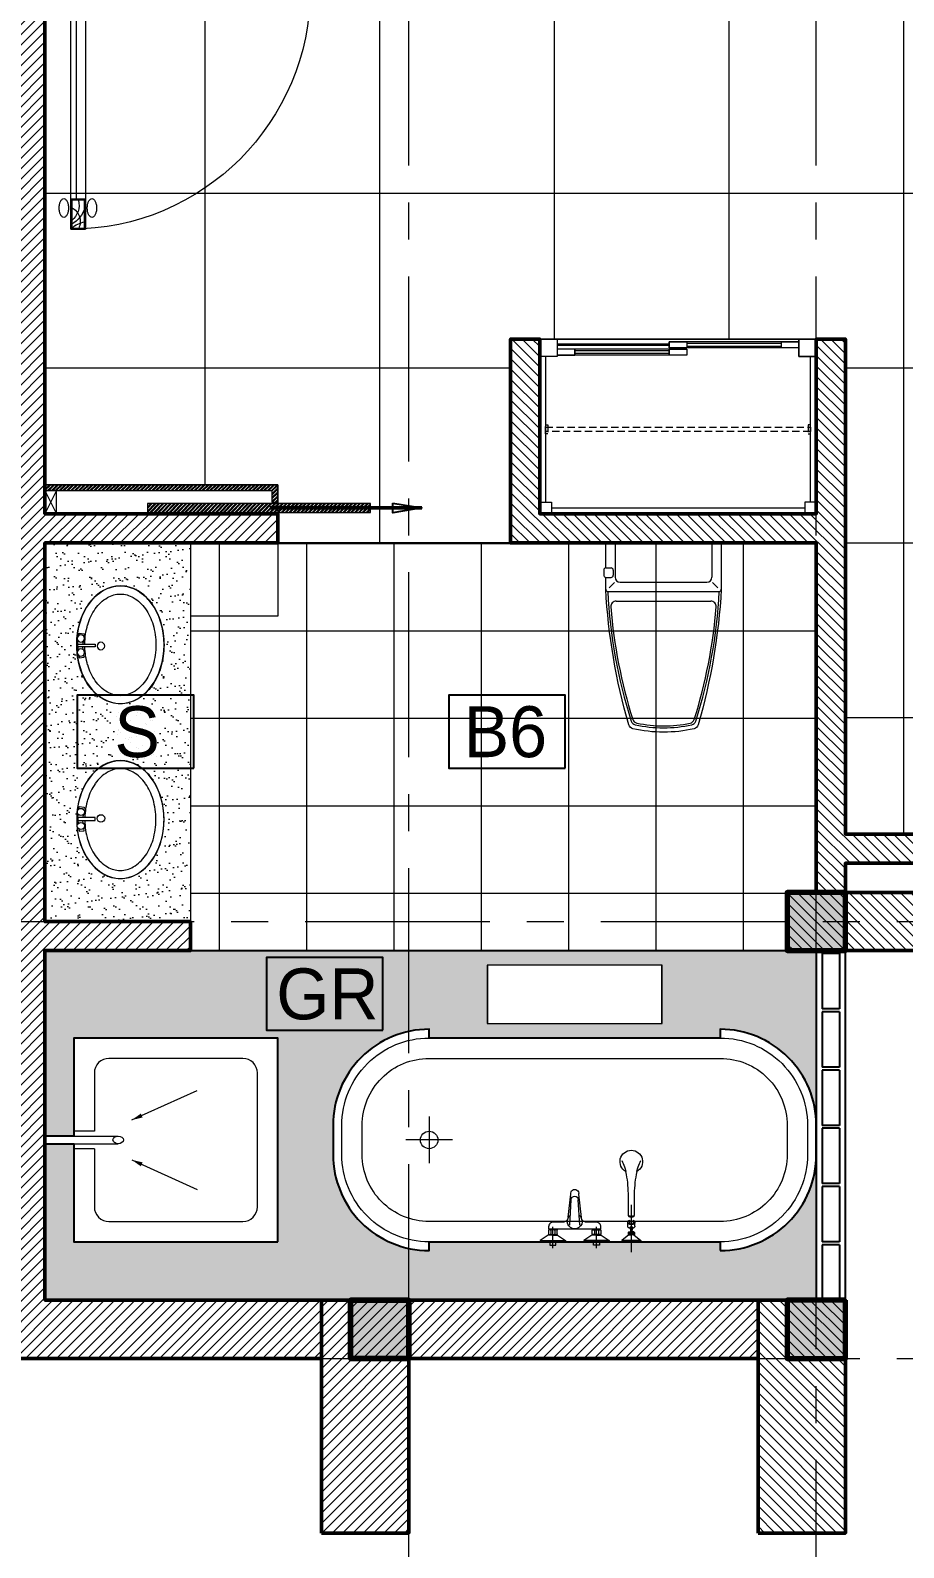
# Model space of a CAD drawing. Header units: inches. Extents: x 88947 to 296847, y 35049 to 161062.
# Drawn here: x 132548 to 135548, y 63057 to 68267 of the extents above; entities that cross this region are included whole.
import ezdxf
from ezdxf.enums import TextEntityAlignment as Align

# ---------------------------------------------------------------- set-up
doc = ezdxf.new("R2010")
doc.units = ezdxf.units.IN
doc.header["$MEASUREMENT"] = 0
for name, pattern in [('ACAD_ISO03W100', [30, 12, -18]), ('CENTER', [50.8, 31.75, -6.35, 6.35, -6.35]), ('HIDDEN', [0.375, 0.25, -0.125])]:
    doc.linetypes.add(name, pattern=pattern)
for name, color, linetype, lineweight in [('A-Dims', 145, 'Continuous', 25), ('CUA', 42, 'Continuous', 20), ('HACTH', 8, 'Continuous', 5), ('HATCH', 8, 'Continuous', 5), ('KHUNG 1', 6, 'Continuous', 70), ('KY HIEU', 4, 'Continuous', 25), ('mb$0$CUA', 42, 'Continuous', 20), ('mb$0$HATCH', 69, 'Continuous', 15), ('NEN', 5, 'Continuous', 9), ('Net thay', 3, 'Continuous', 25), ('TRUC', 252, 'ACAD_ISO03W100', 13), ('TUONG', 4, 'Continuous', 50), ('vdung', 56, 'Continuous', 9)]:
    doc.layers.add(name, color=color, linetype=linetype, lineweight=lineweight)
doc.styles.add('FRANKO', font='VFRANKO.TTF')
doc.styles.add('VNI-HELVE-CONDENSE', font='VNARIAL.TTF', dxfattribs={"width": 0.7})
doc.dimstyles.new('TAS-50', dxfattribs={"dimscale": 25, "dimtxt": 2.5, "dimasz": 0.7, "dimexe": 1.5, "dimexo": 1.5, "dimgap": 0.8, "dimtad": 1, "dimdec": 0, "dimzin": 3, "dimdsep": 46, "dimtxsty": 'VNI-HELVE-CONDENSE', "dimblk": 'TICK', "dimcen": 2.5, "dimclrt": 71, "dimazin": 2, "dimtfac": 0.75, "dimtdec": 0, "dimtix": 1, "dimtmove": 2, "dimatfit": 2, "dimldrblk": 'TICK123', "dimfxl": 1.5, "dimtolj": 1, "dimtzin": 0, "dimarcsym": 0})
doc.dimstyles.new('TL100', dxfattribs={"dimscale": 0, "dimtxt": 250, "dimasz": 200, "dimexe": 100, "dimexo": 100, "dimgap": 100, "dimtad": 1, "dimdec": 0, "dimzin": 0, "dimdsep": 46, "dimtxsty": 'VNI-HELVE-CONDENSE', "dimblk": 'ARCHTICK', "dimcen": -6, "dimdle": 10, "dimclrd": 253, "dimclre": 256, "dimclrt": 256, "dimadec": 0, "dimazin": 0, "dimtfac": 0.005, "dimtdec": 0, "dimtix": 1, "dimtmove": 2, "dimatfit": 3, "dimldrblk": 'CLOSEDBLANK', "dimfxl": 1, "dimtolj": 1, "dimtzin": 0, "dimlwd": -1, "dimarcsym": 0})

# ---------------------------------------------------------------- blocks, each defined once
blk = doc.blocks.new('A$C03A4483D')
at = {"layer": 'HATCH'}
h = blk.add_hatch(dxfattribs=at)
h.set_pattern_fill('ANSI31', color=256, scale=200, style=0)
h.set_pattern_definition([(45, (1e-08, -1500), (-17.6777, 17.6777), [])])
h.paths.add_polyline_path([(200, -2000), (-100, -2000), (-100, -1200), (200, -1200)])
h = blk.add_hatch(dxfattribs=at)
h.set_pattern_fill('ANSI31', color=256, scale=200, style=0)
h.set_pattern_definition([(45, (1500, -1500), (-17.6777, 17.6777), [])])
h.paths.add_polyline_path([(1700, -2000), (1400, -2000), (1400, -1200), (1700, -1200)])
h = blk.add_hatch(dxfattribs=at)
h.set_pattern_fill('ANSI31', color=256, scale=200, style=0)
h.set_pattern_definition([(45, (3500, -1500), (-17.6777, 17.6777), [])])
h.paths.add_polyline_path([(3700, -2000), (4000, -2000), (4000, -1200), (3700, -1200)])
h = blk.add_hatch(dxfattribs=at)
h.set_pattern_fill('ANSI31', color=256, scale=200, style=0)
h.set_pattern_definition([(135, (5400, -1500), (17.6777, 17.6777), [])])
h.paths.add_polyline_path([(5200, -2000), (5500, -2000), (5500, -1200), (5200, -1200)])
at = {"layer": 'KHUNG 1'}
for points in [[(-100, -1200), (100, -1200), (100, -1400), (-100, -1400)], [(1400, -1200), (1600, -1200), (1600, -1400), (1400, -1400)], [(3800, -1200), (4000, -1200), (4000, -1400), (3800, -1400)], [(4000, -1200), (3800, -1200), (3800, -1400), (4000, -1400)], [(5500, -1200), (5300, -1200), (5300, -1400), (5500, -1400)]]:
    blk.add_lwpolyline(points, close=True, dxfattribs=at)
for points in [[(-100, -1400), (100, -1400), (-100, -1200), (100, -1200)], [(1400, -1400), (1600, -1400), (1400, -1200), (1600, -1200)], [(3800, -1400), (4000, -1400), (3800, -1200), (4000, -1200)], [(4000, -1400), (3800, -1400), (4000, -1200), (3800, -1200)], [(5500, -1400), (5300, -1400), (5500, -1200), (5300, -1200)]]:
    blk.add_solid(points, dxfattribs=at)
at = {"layer": 'TUONG'}
for points in [[(200, -2000), (-100, -2000), (-100, -1200), (200, -1200)], [(1700, -2000), (1400, -2000), (1400, -1200), (1700, -1200)], [(3700, -2000), (4000, -2000), (4000, -1200), (3700, -1200)], [(5200, -2000), (5500, -2000), (5500, -1200), (5200, -1200)]]:
    blk.add_lwpolyline(points, close=True, dxfattribs=at)
blk = doc.blocks.new('sgsg')
at = {"linetype": 'Continuous'}
for p, q in [((379.3, 822.9), (430.7, 822.9)), ((379.3, 0), (379.3, 822.9)), ((430.7, 822.9), (379.3, 822.9)), ((379.3, 822.9), (379.3, 720)), ((430.7, 720), (430.7, 822.9)), ((430.7, 822.9), (430.7, 0)), ((379.3, 720), (430.7, 720)), ((410.2, 720), (410.2, 102.9)), ((379.3, 102.9), (430.7, 102.9)), ((379.3, 0), (379.3, 102.9)), ((430.7, 102.9), (430.7, 0)), ((-430.7, 0), (430.7, 0)), ((-430.7, 0), (-392.1, 0)), ((-430.7, -100), (-430.7, 0)), ((-430.7, 0), (-430.7, -100)), ((-430.7, 0), (-430.7, -100)), ((-392.1, 0), (-392.1, -49.9)), ((430.7, 0), (379.3, 0)), ((430.7, 0), (379.3, 0)), ((469.3, 0), (430.7, 0)), ((430.7, 0), (430.7, -49.9)), ((469.3, -100), (469.3, 0)), ((469.3, -100), (469.3, 0)), ((-392.1, -49.9), (-366.4, -49.9)), ((-366.4, -49.9), (-366.4, -100)), ((405, -49.9), (405, -100)), ((430.7, -49.9), (405, -49.9)), ((-366.4, -100), (-430.7, -100)), ((405, -100), (469.3, -100))]:
    blk.add_line(p, q, dxfattribs=at)
at = {"color": 7}
for p, q in [((427.2, 819.4), (382.8, 819.4)), ((382.8, 819.4), (382.8, 723.5)), ((427.2, 723.5), (427.2, 819.4)), ((382.8, 723.5), (427.2, 723.5)), ((382.8, 99.4), (427.2, 99.4)), ((382.8, 3.5), (382.8, 99.4)), ((427.2, 99.4), (427.2, 3.5)), ((427.2, 3.5), (382.8, 3.5)), ((-424.3, -6.4), (-398.6, -6.4)), ((-424.3, -93.6), (-424.3, -6.4)), ((-398.6, -6.4), (-398.6, -56.3)), ((462.9, -6.4), (437.1, -6.4)), ((437.1, -6.4), (437.1, -56.3)), ((462.9, -93.6), (462.9, -6.4)), ((-372.9, -93.6), (-424.3, -93.6)), ((-398.6, -56.3), (-372.9, -56.3)), ((-372.9, -56.3), (-372.9, -93.6)), ((411.4, -56.3), (411.4, -93.6)), ((437.1, -56.3), (411.4, -56.3)), ((411.4, -93.6), (462.9, -93.6))]:
    blk.add_line(p, q, dxfattribs=at)
at = {"linetype": 'Continuous', "extrusion": (0, 0, -1)}
for centre, major_axis, start_param, end_param in [((430.7, 0), (-305.4, 764.1), -1.190588, 0.380208), ((357.7, 773.5), (-6.03, 6.03), 0.093562, 0.785398), ((357.7, 773.5), (6.03, 6.03), -0.785398, -0.093562), ((368.8, 882.4), (60.7, 60.7), 1.609162, 2.192883), ((473.5, 723.6), (66.7, 66.7), 4.202517, 4.984819), ((449.8, 796.1), (-36.9, 36.9), 4.374888, 5.959677), ((469, 740.4), (-47.5, 47.5), 5.243394, 6.397734), ((454.2, 773.5), (-6.03, 6.03), 0.093562, 0.785398), ((454.2, 773.5), (-6.03, 6.03), 0.785398, 1.477234), ((405.8, 749.9), (45.3, 45.3), 3.926991, 4.13121), ((405.8, 749.9), (-45.3, 45.3), 5.293568, 5.497787), ((382, 754.8), (28.1, 28.1), 4.13121, 4.390638), ((382, 744.9), (-28.1, 28.1), 5.03414, 5.293568), ((367, 762.3), (16.3, 16.3), 4.390638, 4.805951), ((348.5, 762.3), (-16.3, 16.3), 1.477234, 1.892547), ((333.5, 754.8), (28.1, 28.1), 0.321751, 0.581179), ((333.5, 744.9), (-28.1, 28.1), 2.560414, 2.819842), ((309.7, 749.9), (45.3, 45.3), 0.581179, 0.785398), ((309.7, 749.9), (45.3, 45.3), 0.785398, 0.989618), ((502.2, 749.9), (-45.3, 45.3), 5.497787, 5.702007), ((502.2, 749.9), (-45.3, 45.3), 5.293568, 5.497787), ((478.4, 754.8), (-28.1, 28.1), 5.702007, 5.961435), ((478.4, 744.9), (28.1, 28.1), 3.463343, 3.722771), ((463.4, 762.3), (16.3, 16.3), 4.390638, 4.805951), ((444.9, 762.3), (-16.3, 16.3), 1.477234, 1.892547), ((429.9, 754.8), (-28.1, 28.1), 1.892547, 2.151975), ((429.9, 744.9), (-28.1, 28.1), 2.560414, 2.819842), ((406.1, 749.9), (-45.3, 45.3), 2.151975, 2.356194), ((406.1, 749.9), (45.3, 45.3), 0.785398, 0.989618), ((367, 737.5), (16.3, 16.3), 3.04803, 3.463343), ((357.7, 726.3), (6.03, 6.03), 2.356194, 3.04803), ((357.7, 726.3), (-6.03, 6.03), 3.235155, 3.926991), ((348.5, 737.5), (16.3, 16.3), 1.249046, 1.664359), ((463.4, 737.5), (16.3, 16.3), 3.04803, 3.463343), ((454.2, 726.3), (6.03, 6.03), 2.356194, 3.04803), ((454.2, 726.3), (6.03, 6.03), 1.664359, 2.356194), ((444.9, 737.5), (-16.3, 16.3), 2.819842, 3.235155), ((473.5, 99.2), (-66.7, 66.7), 4.439959, 5.222261), ((449.8, 26.8), (36.9, 36.9), 3.465101, 5.04989), ((469, 82.5), (47.5, 47.5), 3.027044, 4.181384), ((368.8, -59.5), (60.7, 60.7), -0.622087, -0.038366)]:
    blk.add_ellipse(centre, major_axis=major_axis, ratio=1, start_param=start_param, end_param=end_param, dxfattribs=at)
blk = doc.blocks.new('vtt2')
for p, q in [((-10.1, 0), (10.1, 0)), ((10.1, 0), (10.1, -10.1)), ((139.9, 0), (139.9, -10.1)), ((160.1, 0), (139.9, 0)), ((-43.6, -15.6), (-43.6, -11)), ((-43.6, -11), (43.6, -11)), ((-15.7, -33.5), (-43.6, -15.6)), ((-43.6, -15.6), (43.6, -15.6)), ((0, -33.5), (-15.7, -33.5)), ((-14.8, -50.8), (-14.8, -38.7)), ((-13, -36.7), (-13.6, -33.5)), ((-12.8, -36.7), (-9.6, -36.7)), ((10.1, -10.1), (-10.1, -10.1)), ((-6.9, -52.1), (-6.9, -37.3)), ((-4.3, -36.7), (4.3, -36.7)), ((0, -33.5), (15.7, -33.5)), ((6.9, -52.1), (6.9, -37.3)), ((9.6, -36.7), (12.8, -36.7)), ((13, -36.7), (13.6, -33.5)), ((14.8, -38.7), (14.8, -50.8)), ((15.7, -33.5), (43.6, -15.6)), ((43.6, -15.6), (43.6, -11)), ((106.4, -15.6), (106.4, -11)), ((193.6, -11), (106.4, -11)), ((134.3, -33.5), (106.4, -15.6)), ((193.6, -15.6), (106.4, -15.6)), ((150, -33.5), (134.3, -33.5)), ((135.2, -38.7), (135.2, -50.8)), ((137, -36.7), (136.4, -33.5)), ((140.4, -36.7), (137.2, -36.7)), ((139.9, -10.1), (160.1, -10.1)), ((143.1, -52.1), (143.1, -37.3)), ((154.3, -36.7), (145.7, -36.7)), ((150, -33.5), (165.7, -33.5)), ((156.9, -52.1), (156.9, -37.3)), ((162.8, -36.7), (159.6, -36.7)), ((163, -36.7), (163.6, -33.5)), ((164.8, -50.8), (164.8, -38.7)), ((165.7, -33.5), (193.6, -15.6)), ((193.6, -15.6), (193.6, -11)), ((237.1, -15.3), (237.1, -11)), ((301.9, -11), (237.1, -11)), ((260.9, -34.8), (237.1, -15.3)), ((301.9, -15.3), (237.1, -15.3)), ((280.5, -36.6), (258.5, -36.6)), ((258.5, -43.3), (258.5, -36.6)), ((258.5, -43.3), (280.5, -43.3)), ((260.9, -34.8), (269.5, -34.8)), ((260.9, -45.1), (269.5, -45.1)), ((265.7, -59.9), (267.2, -47.3)), ((278.1, -34.8), (269.5, -34.8)), ((278.1, -45.1), (269.5, -45.1)), ((273.3, -59.9), (271.8, -47.3)), ((278.1, -34.8), (301.9, -15.3)), ((280.5, -43.3), (280.5, -36.6)), ((301.9, -15.3), (301.9, -11)), ((-9.1, -55.9), (-9.1, -52.7)), ((4.3, -52.8), (-4.3, -52.8)), ((9.1, -55.9), (9.1, -52.7)), ((12.8, -52.8), (9.6, -52.8)), ((57.9, -68.1), (62.6, -155.9)), ((92.1, -68.1), (87.4, -155.9)), ((137.2, -52.8), (140.4, -52.8)), ((140.9, -55.9), (140.9, -52.7)), ((145.7, -52.8), (154.3, -52.8)), ((159.1, -55.9), (159.1, -52.7)), ((257, -65), (257, -78.4)), ((282, -65), (282, -78.4))]:
    blk.add_line(p, q)
at = {"linetype": 'Continuous'}
for p, q in [((0, 10.9), (0, -62.4)), ((150, 10.9), (150, -62.4)), ((269.5, -138.3), (269.5, 24)), ((259.5, -43.3), (259.5, -36.6)), ((260.5, -43.3), (260.5, -36.6)), ((261.5, -43.3), (261.5, -36.6)), ((262.5, -43.3), (262.5, -36.6)), ((263.5, -43.3), (263.5, -36.6)), ((264.5, -43.3), (264.5, -36.6)), ((265.5, -43.3), (265.5, -36.6)), ((266.5, -43.3), (266.5, -36.6)), ((267.5, -43.3), (267.5, -36.6)), ((268.5, -43.3), (268.5, -36.6)), ((269.5, -43.3), (269.5, -36.6)), ((270.5, -43.3), (270.5, -36.6)), ((271.5, -43.3), (271.5, -36.6)), ((272.5, -43.3), (272.5, -36.6)), ((273.5, -43.3), (273.5, -36.6)), ((274.5, -43.3), (274.5, -36.6)), ((275.5, -43.3), (275.5, -36.6)), ((276.5, -43.3), (276.5, -36.6)), ((277.5, -43.3), (277.5, -36.6)), ((278.5, -43.3), (278.5, -36.6)), ((279.5, -43.3), (279.5, -36.6)), ((262.9, -85.1), (262.9, -73.3)), ((276.1, -85.1), (276.1, -73.3))]:
    blk.add_line(p, q, dxfattribs=at)
for points in [[(-10.1, -10.1), (-10.1, 0)], [(160.1, -10.1), (160.1, 0)]]:
    blk.add_lwpolyline(points)
for points in [[(-9.6, -52.8), (-12.8, -52.8, -0.414214), (-14.8, -50.8)], [(159.6, -52.8), (162.8, -52.8, 0.414214), (164.8, -50.8)], [(52.9, -94.7, -0.076151), (50, -87.5, 0.253452), (33.2, -78.4), (1.3, -78.4, -0.414214), (-14.7, -62.4), (-14.7, -55.9), (164.7, -55.9), (164.7, -62.4, -0.414214), (148.7, -78.4), (116.8, -78.4, 0.253452), (100, -87.5, -0.076151), (97.1, -94.7)], [(53.1, -96.3), (61.4, -174.7, 1.184895), (88.6, -174.7), (97, -94.9)], [(261.6, -99.8, 0.24616), (259.5, -102.6), (259.5, -176.9, -0.04738), (251, -252.2, 3.957386), (288, -252.2, -0.04738), (279.5, -176.9), (279.5, -102.6, 0.182299), (278.2, -100.3, 0.036518), (277.4, -96.9, 0.144549), (261.6, -96.9, 0.036518), (260.8, -100.3)], [(266, -57.5, 0.018576), (264.5, -57.8, 0.076901), (260.7, -59.4, 0.107156), (257.9, -62.2, 0.146395), (257, -65, 0.146395)], [(269.5, -70.5, 0.063925), (264.5, -71.2, 0.076901), (260.7, -72.8, 0.107156), (257.9, -75.6, 0.146395), (257, -78.4, 0.146395), (257.9, -81.2, 0.107156), (260.7, -83.9, 0.045668), (262.9, -85.1, 0.063925)], [(276.1, -85.1, 0.045668), (278.3, -83.9, 0.107156), (281.1, -81.2, 0.146395), (282, -78.4, 0.146395), (281.1, -75.6, 0.107156), (278.3, -72.8, 0.076901), (274.5, -71.2, 0.063925), (269.5, -70.5, 0.063925)], [(282, -65, 0.146395), (281.1, -62.2, 0.107156), (278.3, -59.4, 0.076901), (274.5, -57.8, 0.018576), (273, -57.5, 0.063925)]]:
    blk.add_lwpolyline(points, format="xyb")
for points in [[(269.5, -72, 0.063925), (264.9, -72.6, 0.076901), (261.5, -74.1, 0.107156), (259.1, -76.4, 0.146395), (258.5, -78.4, 0.146395), (259.1, -80.3, 0.107156), (261.5, -82.7, 0.033209), (262.9, -83.4, 0.063925)], [(276.1, -83.4, 0.033209), (277.5, -82.7, 0.107156), (279.9, -80.3, 0.146395), (280.5, -78.4, 0.146395), (279.9, -76.4, 0.107156), (277.5, -74.1, 0.076901), (274.1, -72.6, 0.063925), (269.5, -72, 0.063925)]]:
    blk.add_lwpolyline(points, format="xyb", dxfattribs=at)
for centre, radius, start, end in [((-12.8, -38.7), 2, 90, 180), ((-22.8, -97.2), 61.9, 75.1734, 77.7048), ((8.9, -97.2), 61.9, 102.2952, 104.8266), ((-8.9, -97.2), 61.9, 75.1734, 77.7048), ((22.8, -97.2), 61.9, 102.2952, 104.8266), ((12.8, -38.7), 2, 0, 90), ((12.8, -50.8), 2, 270, 0), ((137.2, -38.7), 2, 90, 180), ((137.2, -50.8), 2, 180, 270), ((127.2, -97.2), 61.9, 75.1734, 77.7048), ((158.9, -97.2), 61.9, 102.2952, 104.8266), ((141.1, -97.2), 61.9, 75.1734, 77.7048), ((172.8, -97.2), 61.9, 102.2952, 104.8266), ((162.8, -38.7), 2, 0, 90), ((261.3, -36.3), 1.64, 104.0487, 187.5065), ((261.3, -43.6), 1.64, 172.4935, 255.9513), ((269.1, -43.3), 4.42, 204.1816, 274.5789), ((269.9, -43.3), 4.42, 265.4211, 335.8184), ((277.7, -36.3), 1.64, 352.4935, 75.9513), ((277.7, -43.6), 1.64, 284.0487, 7.5065), ((-22.8, 7.7), 61.9, 282.2952, 284.8266), ((8.9, 7.7), 61.9, 255.1734, 257.7048), ((-8.9, 7.7), 61.9, 282.2952, 284.8266), ((22.8, 7.7), 61.9, 255.1734, 257.7048), ((75, -81.6), 25.7, 346.8148, 193.1852), ((75, -81.6), 25.7, 210.604, 233.5986), ((33.2, -98.4), 20, 6.0147, 10.6781), ((75, -81.6), 25.7, 306.4014, 329.396), ((116.8, -98.4), 20, 169.3219, 173.9853), ((127.2, 7.7), 61.9, 282.2952, 284.8266), ((158.9, 7.7), 61.9, 255.1734, 257.7048), ((141.1, 7.7), 61.9, 282.2952, 284.8266), ((172.8, 7.7), 61.9, 255.1734, 257.7048), ((269.5, -126.6), 28, 73.5498, 106.4502), ((268, -60.2), 2.4, 173.0536, 247.3092), ((269.5, -56.7), 6.2, 247.3092, 292.6908), ((271, -60.2), 2.4, 292.6908, 6.9464), ((275.8, -103.2), 3.78, 49.8361, 63.8259), ((75, -155.3), 12.4, 183.071, 356.929), ((31.2, -193.6), 227.5, 340.6929, 344.5981), ((-141.1, -169.6), 400.7, 347.8411, 348.1128), ((680.1, -169.6), 400.7, 191.8872, 192.1589), ((507.8, -193.6), 227.5, 195.4019, 199.3071), ((-23251, 9104.2), 25297.4, 338.19981, 338.25273), ((23790, 9104.2), 25297.4, 201.74727, 201.80019)]:
    blk.add_arc(centre, radius, start, end)
blk = doc.blocks.new('A$C3CB60EA6')
at = {"layer": 'HACTH'}
for points in [[(-1550, -520), (-1550, -680)], [(-1470, -600), (-1630, -600)]]:
    blk.add_lwpolyline(points, dxfattribs=at)
blk.add_circle((-1550, -600), 30, dxfattribs=at)
at = {"layer": 'vdung'}
for points in [[(-1550, -980, -0.414214), (-1880, -650), (-1880, -550, -0.414214), (-1550, -220)], [(-550, -980, 0.414214), (-220, -650), (-220, -550, 0.414214), (-550, -220)]]:
    blk.add_lwpolyline(points, format="xyb", dxfattribs=at)
for points in [[(-1550, -250), (-550, -250, -0.414214), (-250, -550), (-250, -650, -0.414214), (-550, -950), (-1550, -950, -0.414214), (-1850, -650), (-1850, -550, -0.414214)], [(-1550, -320), (-550, -320, -0.414214), (-320, -550), (-320, -650, -0.414214), (-550, -880), (-1550, -880, -0.414214), (-1780, -650), (-1780, -550, -0.414214)]]:
    blk.add_lwpolyline(points, format="xyb", close=True, dxfattribs=at)
for points in [[(-1550, -250), (-1550, -220)], [(-1550, -250), (-1550, -250)], [(-550, -250), (-550, -220)], [(-550, -250), (-550, -250)], [(-1550, -980), (-1550, -950)], [(-550, -980), (-550, -950)]]:
    blk.add_lwpolyline(points, dxfattribs=at)
at = {"layer": 'vdung', "xscale": -1, "rotation": 180}
blk.add_blockref('vtt2', (-1125, -961), dxfattribs=at)
blk = doc.blocks.new('TICK')
at = {"layer": 'A-Dims', "color": 1}
for p, q in [((-2, 0), (2, 0)), ((0, 1.5), (0, -1.5))]:
    blk.add_line(p, q, dxfattribs=at)
at = {"layer": 'A-Dims', "color": 1, "const_width": 0.788}
blk.add_lwpolyline([(-0.33, -0.35), (0.38, 0.38)], dxfattribs=at)
at = {"layer": 'A-Dims', "color": 1, "const_width": 0.394}
for points in [[(0.24, 0.52, -0.414214), (0.52, 0.52, -1)], [(0.52, 0.52, -0.414214), (0.52, 0.24, -1)], [(-0.47, -0.21, 0.414214), (-0.47, -0.49, 1)], [(-0.47, -0.49, 0.414214), (-0.19, -0.49, 1)]]:
    blk.add_lwpolyline(points, format="xyb", dxfattribs=at)
blk = doc.blocks.new('TICK123')
at = {"layer": 'A-Dims', "color": 1}
blk.add_lwpolyline([(0.05, 0, 0, 0.84, 0), (-2.11, 0, 8.4, 8.4, 0)], format="xyseb", dxfattribs=at)
blk = doc.blocks.new('WC05_P')
for p, q in [((-163.4, 541.6), (-163.4, 400.6)), ((233.6, 541.6), (233.6, 400.6)), ((-202.4, 439.1), (-180.4, 439.1)), ((-210.4, 430.1), (-210.4, 409.1)), ((-202.4, 400.1), (-180.4, 400.1)), ((-166.9, 378.6), (-188.2, 357.3)), ((-171.4, 430.1), (-171.4, 409.1)), ((-143.4, 380.6), (213.6, 380.6)), ((237.1, 378.6), (258.4, 357.3)), ((-192.4, 341.6), (262.6, 341.6)), ((-159.3, 302.6), (229.5, 302.6))]:
    blk.add_line(p, q)
blk.add_lwpolyline([(-202.4, 439.1), (-202.4, 531.6, -0.414214), (-192.4, 541.6), (262.6, 541.6, -0.414214), (272.6, 531.6), (272.6, 351.6, -0.056436), (177.5, -206.3, -0.271858), (161, -222, -0.114547), (-90.9, -221.9, -0.271578), (-107.4, -206.2, -0.056423), (-202.4, 351.6), (-202.4, 400.1)], format="xyb")
for centre, radius, start, end in [((-201.3, 430.1), 9.11, 96.96668, 179.70143), ((-180.4, 430.1), 9, 0, 90), ((-201.3, 409.2), 9.12, 180.30506, 262.9578), ((-180.4, 409.1), 9, 270, 0), ((-143.4, 400.6), 20, 180, 270), ((213.6, 400.6), 20, 270, 0), ((-192.4, 351.6), 10, 180, 270), ((1906, 447.2), 2102.6, 182.87428, 197.65536), ((-1835.8, 447.2), 2102.6, 342.34464, 357.12572), ((262.6, 351.6), 10, 270, 0), ((-159.3, 280.1), 22.5, 90, 184.62462), ((1905.9, 447.2), 2094.5, 184.62454, 197.52765), ((-1835.8, 447.2), 2094.6, 342.46396, 355.37538), ((229.5, 280.1), 22.5, 355.37538, 90), ((-69.9, -176.8), 22.5, 197.52765, 258.10049), ((139.9, -177.1), 22.5, 281.73735, 342.46396), ((-76.1, -183.7), 22.5, 197.65536, 257.50587), ((35.1, 318), 536.4, 257.50587, 282.49413), ((35.7, 324.3), 534.7, 258.10049, 281.73735), ((146.2, -183.7), 22.5, 282.49413, 342.34464)]:
    blk.add_arc(centre, radius, start, end)
blk = doc.blocks.new('_ArchTick')
at = {"color": 0, "linetype": 'ByBlock', "const_width": 0.15}
blk.add_lwpolyline([(-0.5, -0.5), (0.5, 0.5)], dxfattribs=at)
blk = doc.blocks.new('A$C39FB06DE')
for p, q in [((-950, 540), (-950, 600)), ((-950, 600), (0, 600)), ((-890, 540), (-890, 600)), ((-890, 590), (-445, 590)), ((-830, 570), (-830, 590)), ((-830, 585), (-505, 585)), ((-830, 575), (-505, 575)), ((-505, 590), (-505, 570)), ((-445, 590), (-445, 570)), ((-445, 582), (-60, 582)), ((-445, 580), (-60, 580)), ((-445, 578), (-60, 578)), ((-60, 600), (-60, 540)), ((0, 600), (0, 540)), ((-950, 0), (-950, 540)), ((-950, 540), (-890, 540)), ((-930, 40), (-930, 540)), ((-890, 570), (-445, 570)), ((-505, 565), (-60, 565)), ((-505, 565), (-505, 545)), ((-505, 545), (-60, 545)), ((-445, 565), (-445, 545)), ((-445, 560), (-120, 560)), ((-445, 550), (-120, 550)), ((-120, 565), (-120, 545)), ((-30, 540), (0, 540)), ((-20, 540), (-20, 40)), ((0, 540), (0, 0)), ((-950, 40), (-910, 40)), ((0, 0), (-950, 0)), ((-910, 40), (-910, 0)), ((-40, 20), (-910, 20)), ((0, 40), (-40, 40)), ((-40, 40), (-40, 0))]:
    blk.add_line(p, q)
for points in [[(-890, 540), (-950, 540), (-950, 600), (-890, 600)], [(-830, 590), (-890, 590), (-890, 570), (-830, 570)], [(-505, 570), (-445, 570), (-445, 590), (-505, 590)], [(-60, 540), (0, 540), (0, 600), (-60, 600)], [(-445, 565), (-505, 565), (-505, 545), (-445, 545)], [(-120, 565), (-60, 565), (-60, 545), (-120, 545)]]:
    blk.add_lwpolyline(points, close=True)
at = {"linetype": 'HIDDEN', "ltscale": 100}
for points in [[(-930, 305), (-922.5, 305), (-922.5, 275), (-930, 275)], [(-930, 297.5), (-930, 282.5), (-20, 282.5), (-20, 297.5)], [(-20, 305), (-27.5, 305), (-27.5, 275), (-20, 275)]]:
    blk.add_lwpolyline(points, close=True, dxfattribs=at)
blk = doc.blocks.new('C DDFFG')
for p, q in [((1786522.2, 1255885.8), (1786522.2, 1255963.2)), ((1786522.2, 1255963.2), (1786535, 1255963.2)), ((1786535, 1255963.2), (1786535, 1255885.8)), ((1786473.1, 1255891.7), (1786475.7, 1255913.5)), ((1786483.7, 1255890.4), (1786473.1, 1255891.7)), ((1786475.7, 1255913.5), (1786486.7, 1255912.2)), ((1786522.2, 1255885.8), (1786507.8, 1255887.5)), ((1786510, 1255909.4), (1786522.2, 1255907.9)), ((1786536.1, 1255880.6), (1786521.8, 1255880.4)), ((1786535, 1255885.8), (1786522.2, 1255885.8)), ((1786547.3, 1255909.4), (1786535, 1255907.9)), ((1786535, 1255885.8), (1786549.4, 1255887.5)), ((1786581.5, 1255913.5), (1786570.5, 1255912.2)), ((1786573.6, 1255890.4), (1786584.2, 1255891.7)), ((1786584.2, 1255891.7), (1786581.5, 1255913.5))]:
    blk.add_line(p, q)
at = {"extrusion": (0, 0, -1)}
for centre, major_axis, start_param, end_param in [((1786466.1, 1256044.9), (-152, -152), 1.319717, 1.745469), ((1786502.2, 1255993.2), (-196.6, 196.6), 0.174672, 0.503187), ((1786502.2, 1255993.2), (-170.6, -170.6), 1.745469, 2.073984), ((1786525.9, 1255911.7), (-256.6, 256.6), 0.503187, 0.785398), ((1786525.9, 1255911.7), (-230.7, 230.7), 0.503187, 0.785398), ((1786525.9, 1255911.7), (-256.6, -256.6), 2.356194, 2.638405), ((1786525.9, 1255911.7), (-230.7, -230.7), 2.356194, 2.638405), ((1786549.5, 1255993.2), (-170.6, 170.6), 1.067609, 1.396124), ((1786549.5, 1255993.2), (-196.6, -196.6), 2.638405, 2.96692), ((1786585.7, 1256044.9), (-152, 152), 1.396124, 1.821875), ((1786410.9, 1256077.5), (-106.7, 106.7), -0.785398, -0.251079), ((1786466.1, 1256044.9), (-126.1, 126.1), -0.251079, 0.174672), ((1786585.7, 1256044.9), (-126.1, -126.1), 2.96692, 3.392672), ((1786640.8, 1256077.5), (-106.7, 106.7), 1.821875, 2.356194), ((1786410.9, 1256077.5), (-80.8, 80.8), -0.785398, -0.251079), ((1786640.8, 1256077.5), (-80.8, 80.8), 1.821875, 2.356194), ((1786410.9, 1256077.5), (-106.7, 106.7), -1.319717, -0.785398), ((1786410.9, 1256077.5), (-80.8, -80.8), 0.251079, 0.785398), ((1786466.1, 1256110.1), (-126.1, 126.1), 4.537717, 4.963468), ((1786585.7, 1256110.1), (-126.1, -126.1), 4.46131, 4.887061), ((1786640.8, 1256077.5), (-80.8, 80.8), 2.356194, 2.890514), ((1786640.8, 1256077.5), (-106.7, -106.7), 3.926991, 4.46131), ((1786466.1, 1256110.1), (-152, 152), 4.537717, 4.963468), ((1786502.2, 1256161.8), (-170.6, 170.6), 4.209202, 4.537717), ((1786531.2, 1255990), (-11.9, 11.9), -0.785398, 5.497787), ((1786549.5, 1256161.8), (-170.6, -170.6), 4.887061, 5.215576), ((1786585.7, 1256110.1), (-152, -152), 4.46131, 4.887061), ((1786502.2, 1256161.8), (-196.6, 196.6), 4.209202, 4.537717), ((1786525.9, 1256243.3), (-256.6, -256.6), 5.508997, 5.779998), ((1786525.9, 1256243.3), (-230.7, -230.7), 5.508997, 5.779998), ((1786497, 1255899.6), (-11.5, -11.5), 0.785398, 7.068583), ((1786525.9, 1256243.3), (-230.7, -230.7), 5.215576, 5.46972), ((1786525.9, 1256243.3), (-256.6, -256.6), 5.215576, 5.46972), ((1786560.2, 1255899.6), (-11.5, -11.5), 0.785398, 7.068583), ((1786549.5, 1256161.8), (-196.6, -196.6), 4.887061, 5.215576)]:
    blk.add_ellipse(centre, major_axis=major_axis, ratio=1, start_param=start_param, end_param=end_param, dxfattribs=at)
blk = doc.blocks.new('syb-floor')
at = {"linetype": 'Continuous'}
blk.add_lwpolyline([(-4.79, -2.5), (-4.79, 2.5), (3.22, 2.5), (3.22, -2.5)], close=True, dxfattribs=at)
blk.add_attdef('SYB-FLOOR', text='', height=2.5, dxfattribs=at).set_placement((-0.78, 0), align=Align.MIDDLE_CENTER)
blk = doc.blocks.new('A$C6CE5165B')
at = {"layer": 'vdung', "ltscale": 0.5}
for points in [[(100, -613), (100, -950), (800, -950), (800, -250), (100, -250), (100, -587)], [(170, -570), (100, -570)], [(170, -630), (100, -630)]]:
    blk.add_lwpolyline(points, dxfattribs=at)
blk.add_lwpolyline([(170, -630), (170, -830, 0.414214), (220, -880), (680, -880, 0.414214), (730, -830), (730, -370, 0.414214), (680, -320), (220, -320, 0.414214), (170, -370), (170, -570)], format="xyb", dxfattribs=at)
at = {"layer": 'vdung'}
for points in [[(0, -587), (252.1, -587)], [(0, -613), (252.1, -613)]]:
    blk.add_lwpolyline(points, dxfattribs=at)
blk.add_ellipse((252.1, -600), major_axis=(18.1, 0), ratio=0.718808, dxfattribs=at)
at = {"layer": 'HACTH'}
for points in [[(299, -531.4), (523.7, -429.8)], [(299, -668.6), (523.7, -770.2)]]:
    blk.add_leader(points, dimstyle='TAS-50', override={"dimgap": 0.8, "dimtad": 0}, dxfattribs=at)

msp = doc.modelspace()

# ---------------------------------------------------------------- hatches: boundary and pattern name
at = {"layer": 'HACTH'}
h = msp.add_hatch(dxfattribs=at)
h.set_pattern_fill('ANSI31', color=256, scale=200, style=0)
h.set_pattern_definition([(45, (131547.74, 63606.807), (-17.67767, 17.67767), [])])
h.paths.add_polyline_path([(132497.7, 65206.8), (132497.7, 66506.8), (131697.7, 66506.8), (131697.7, 66606.8), (131798.4, 66606.8), (131797.7, 66606.8), (132497.7, 66606.8), (132497.7, 67806.8), (132497.7, 68406.8), (132447.7, 68406.8), (132447.7, 68506.8), (132647.7, 68506.8), (132647.7, 68406.8), (132597.7, 68406.8), (132597.7, 67806.8), (132597.7, 66606.8), (133297.7, 66606.8), (133297.1, 66606.8), (133397.7, 66606.8), (133397.7, 66506.8), (132597.7, 66506.8), (132597.7, 65206.8), (133097.7, 65206.8), (133097.7, 65106.8), (132597.7, 65106.8), (132597.7, 63906.8), (133547.7, 63906.8), (133547.7, 63706.8), (131547.7, 63706.8), (131547.7, 63906.8), (132497.7, 63906.8), (132497.7, 65106.8), (131997.7, 65106.8), (131997.7, 65206.8)])
h = msp.add_hatch(dxfattribs=at)
h.set_pattern_fill('ANSI31', color=256, scale=200, style=0)
h.set_pattern_definition([(135, (136197.74, 64856.807), (17.67767, 17.67767), [])])
h.paths.add_polyline_path([(135797.7, 65306.8), (135797.7, 65506.8), (135347.7, 65506.8), (135347.7, 67206.8), (135247.7, 67206.8), (135247.7, 66606.8), (134297.7, 66606.8), (134297.7, 67206.8), (134197.7, 67206.8), (134197.7, 66506.8), (135247.7, 66506.8), (135247.7, 65306.8), (135347.7, 65306.8), (135347.7, 65406.8), (135697.7, 65406.8), (135697.7, 65306.8), (135147.7, 65306.8), (135147.7, 65106.8), (135797.7, 65106.8), (135797.7, 64956.8), (135897.7, 64956.8), (135897.7, 65106.8), (136197.7, 65106.8), (136197.7, 65306.8)])
h = msp.add_hatch(dxfattribs=at)
h.set_pattern_fill('GRAVEL', color=256, scale=100, style=0)
h.set_pattern_definition([(228.0128, (131918.94, 63806.807), (-799.999823, -900.000134), [13.4536, -1331.9088]), (184.9697, (131909.94, 63796.807), (1200.000105, 99.9991307), [23.0868, -2285.5925]), (132.5104, (131886.94, 63794.807), (999.999072, -1100.000867), [16.2788, -1611.6032]), (267.2737, (131847.94, 63769.807), (99.999602, 2000.0000295), [21.0238, -2081.3558]), (292.8337, (131846.94, 63748.807), (-500.0009905, 1199.999641), [20.6155, -2040.9373]), (357.2737, (131854.94, 63729.807), (-2000.0000295, 99.999602), [21.0238, -2081.3558]), (37.6942, (131875.9402, 63728.8072), (-1300.0007346, -999.9990405), [27.8029, -2752.4849]), (72.2553, (131897.94, 63745.8072), (700.0010763, 2199.999623), [26.2488, -2598.6321]), (121.4296, (131905.94, 63770.807), (-800.0008234, 1299.9995036), [21.095, -2088.4073]), (175.2364, (131894.94, 63788.807), (1100.000095, -99.999153), [24.0832, -1180.0763]), (222.3974, (131870.9402, 63790.8072), (-1200.000735, -1099.9992082), [31.1448, -3083.3375]), (138.8141, (131946.94, 63768.807), (-700.000295, 599.999731), [10.63, -1052.3844]), (171.4692, (131938.94, 63775.807), (1299.9998285, -200.000791), [20.2237, -2002.1511]), (225, (131918.94, 63778.81), (-1e-14, -100), [14.142, -127.2792]), (203.1986, (131911.94, 63790.807), (499.999973, 200.000133), [7.6158, -753.9615]), (291.8014, (131904.94, 63787.807), (-99.99999, 300.00003), [10.7703, -527.7462]), (30.9638, (131908.94, 63777.807), (299.9998, 200.00025), [17.493, -565.6023]), (161.5651, (131923.94, 63786.807), (200.00004, -99.99984), [12.649, -303.5787]), (16.3895, (131846.94, 63787.807), (1000.00022, 299.999271), [17.72, -1754.2845]), (70.3462, (131863.94, 63792.807), (-399.999525, -1100.000214), [14.8661, -1471.7408]), (293.1986, (131923.94, 63806.807), (-200.000133, 499.999973), [15.2315, -746.3458]), (343.6105, (131929.94, 63792.807), (-1000.00022, 299.999271), [17.72, -1754.2845]), (339.444, (131846.94, 63725.807), (-500.000184, 199.9996), [17.088, -837.3124]), (294.7751, (131862.94, 63719.807), (-499.999219, 1100.000342), [14.3178, -1417.4643]), (66.8014, (131924.94, 63706.807), (200.000133, 499.999973), [15.2315, -746.3458]), (17.354, (131930.94, 63720.807), (-1300.000202, -399.99945), [16.7631, -1659.5424]), (69.444, (131875.94, 63706.807), (-199.9996, -500.000184), [8.544, -845.8564]), (101.3099, (131918.94, 63706.807), (-99.99976, 400.00008), [5.099, -504.803]), (165.9638, (131917.94, 63711.807), (300.00005, -99.9998), [20.6155, -391.695]), (186.009, (131897.94, 63716.807), (999.999975, 99.999932), [19.105, -1891.3923]), (303.6901, (131908.94, 63768.807), (-100.00013, 199.99996), [14.4222, -346.133]), (353.1572, (131916.94, 63756.8072), (1699.9999365, -200.0008), [25.1794, -2492.7563]), (60.9454, (131941.94, 63753.807), (-400.000003, -700.000038), [10.2956, -1019.2674]), (90, (131946.94, 63762.81), (-100, 100), [6, -94]), (120.2564, (131895.94, 63719.807), (399.999489, -700.000246), [13.8924, -1375.352]), (48.0128, (131888.94, 63731.807), (799.999823, 900.000134), [26.9072, -1318.4552]), (7e-15, (131906.94, 63751.81), (100, 100), [26, -74]), (325.3048, (131932.94, 63751.807), (-999.999426, 700.000861), [15.8114, -1565.3274]), (254.0546, (131945.94, 63742.807), (-99.99999, -400.000013), [14.5602, -713.4508]), (207.646, (131941.94, 63728.807), (-1899.9995807, -1000.0007713), [23.7065, -2346.9474]), (175.4261, (131920.94, 63717.8072), (-1300.000056, 99.99948), [25.0799, -2482.9074])])
h.paths.add_polyline_path([(135246.9, 65106.8), (135246.9, 63906.8), (132597.7, 63906.8), (132597.7, 65106.8), (133046.9, 65106.8)])
edge = h.paths.add_edge_path()
edge.add_arc((134917.7, 64406.8), 330, 270, 360)
edge.add_line((135247.7, 64406.8), (135247.7, 64506.8))
edge.add_arc((134917.7, 64506.8), 330, 0, 90)
edge.add_line((134917.7, 64836.8), (134917.7, 64806.8))
edge.add_line((134917.7, 64806.8), (133917.7, 64806.8))
edge.add_line((133917.7, 64806.8), (133917.7, 64836.8))
edge.add_arc((133917.7, 64506.8), 330, 90, 180)
edge.add_line((133587.7, 64506.8), (133587.7, 64406.8))
edge.add_arc((133917.7, 64406.8), 330, 180, 270)
edge.add_line((133917.7, 64076.8), (133917.7, 64106.8))
edge.add_line((133917.7, 64106.8), (134917.7, 64106.8))
edge.add_line((134917.7, 64106.8), (134917.7, 64076.8))
h.paths.add_polyline_path([(133397.7, 64106.8), (133397.7, 64806.8), (132697.7, 64806.8), (132697.7, 64469.8), (132597.7, 64469.8), (132597.7, 64443.8), (132697.7, 64443.8), (132697.7, 64106.8)], flags=16)
h.paths.add_polyline_path([(134716.9, 65056.8), (134116.9, 65056.8), (134116.9, 64856.8), (134716.9, 64856.8)], flags=16)
h = msp.add_hatch(dxfattribs=at)
h.set_pattern_fill('ANSI31', color=256, scale=200, style=0)
h.set_pattern_definition([(45, (133847.74, 63706.807), (-17.67767, 17.67767), [])])
h.paths.add_polyline_path([(133847.7, 63906.8), (135047.7, 63906.8), (135047.7, 63706.8), (133847.7, 63706.8)])
at = {"layer": 'mb$0$HATCH'}
h = msp.add_hatch(dxfattribs=at)
h.set_pattern_fill('ANSI32', color=256, scale=25, angle=180, style=0)
h.set_pattern_definition([(225, (132597.741, 66646.807), (6.62913, -6.62913), []), (225, (132593.321, 66646.807), (6.62913, -6.62913), [])])
h.paths.add_polyline_path([(132597.7, 66686.8), (133377.7, 66686.8), (133377.7, 66646.8), (133397.7, 66646.8), (133397.7, 66706.8), (132597.7, 66706.8)])
h = msp.add_hatch(dxfattribs=at)
h.set_pattern_fill('ANSI32', color=256, scale=25, angle=180, style=0)
h.set_pattern_definition([(225, (400100.978, 96533.083), (6.62912607, -6.62912607), []), (225, (400096.559, 96533.083), (6.62912607, -6.62912607), [])])
h.paths.add_polyline_path([(132949.8, 66611.7), (133716.8, 66611.7), (133716.8, 66641.7), (132949.8, 66641.7)])
at = {"layer": 'NEN'}
h = msp.add_hatch(dxfattribs=at)
h.set_pattern_fill('TAS_GACH600X600', color=256, style=0, pattern_type=2)
h.set_pattern_definition([(0, (138547.74, 70107.2), (0, 600), []), (90, (138547.74, 70107.2), (-600, 4e-14), [600, 0])])
h.paths.add_polyline_path([(138547.7, 70106.8), (133747.7, 70106.8), (133747.7, 68406.8), (132597.7, 68406.8), (132597.7, 66706.8), (133397.7, 66706.8), (133397.7, 66606.8), (133397.7, 66506.8), (134197.7, 66506.8), (134197.7, 67206.8), (135347.7, 67206.8), (135347.7, 65506.8), (135797.7, 65506.8), (135797.7, 65306.8), (138547.7, 65306.8)])
h = msp.add_hatch(dxfattribs=at)
h.set_pattern_fill('AR-SAND', color=256, scale=30, style=0)
h.set_pattern_definition([(37.5, (132597.74, 65256.807), (-1.8898, 57.8047), [0, -45.6, 0, -51, 0, -48.75]), (7.5, (132597.74, 65256.81), (53.0933, 84.6644), [0, -24.6, 0, -41.1, 0, -15.75]), (327.5, (132560.84, 65256.807), (93.4243, 0.1698), [0, -15, 0, -54, 0, -70.5]), (317.5, (132560.84, 65256.81), (90.184, 26.3303), [0, -7.5, 0, -35.4, 0, -40.5])])
h.paths.add_polyline_path([(132597.7, 66506.8), (133097.7, 66506.8), (133097.7, 65206.8), (132597.7, 65206.8)])
edge = h.paths.add_edge_path(flags=16)
edge.add_ellipse((132857, 66157.4), major_axis=(0, 201.8), ratio=0.743735, start_angle=0, end_angle=360, ccw=False)
edge = h.paths.add_edge_path(flags=16)
edge.add_ellipse((132857, 65556.8), major_axis=(0, 201.8), ratio=0.743735, start_angle=0, end_angle=360, ccw=False)
h = msp.add_hatch(dxfattribs=at)
h.set_pattern_fill('TAS_GACH300X300', color=256, style=0, pattern_type=2)
h.set_pattern_definition([(0, (132597.74, 66504.34), (0, 300), []), (90, (132597.74, 66504.34), (-300, 2e-14), [300, 0])])
h.paths.add_polyline_path([(135247.7, 66506.8), (133097.7, 66506.8), (133097.7, 65106.8), (135147.7, 65106.8), (135147.7, 65306.8), (135247.7, 65306.8)])

# ---------------------------------------------------------------- linework, layer by layer
at = {"layer": 'Defpoints'}
for points in [[(135246.9, 65106.8), (135246.9, 63906.8), (132597.7, 63906.8), (132597.7, 65106.8), (133046.9, 65106.8), (133046.9, 65106.8)], [(133397.7, 64106.8), (133397.7, 64806.8), (132697.7, 64806.8), (132697.7, 64469.8), (132597.7, 64469.8), (132597.7, 64443.8), (132697.7, 64443.8), (132697.7, 64106.8), (133397.7, 64106.8)]]:
    msp.add_lwpolyline(points, close=True, dxfattribs=at)
msp.add_lwpolyline([(134917.7, 64076.8, 0.414214), (135247.7, 64406.8), (135247.7, 64506.8, 0.414214), (134917.7, 64836.8), (134917.7, 64806.8), (133917.7, 64806.8), (133917.7, 64836.8, 0.414214), (133587.7, 64506.8), (133587.7, 64406.8, 0.414214), (133917.7, 64076.8), (133917.7, 64106.8), (134917.7, 64106.8), (134917.7, 64076.8)], format="xyb", close=True, dxfattribs=at)
at = {"layer": 'HACTH'}
for points in [[(132637.7, 66686.9), (132597.7, 66606.9)], [(132597.7, 66686.9), (132637.7, 66606.9)]]:
    msp.add_lwpolyline(points, dxfattribs=at)
at = {"layer": 'KHUNG 1'}
msp.add_lwpolyline([(135347.7, 65306.8), (135147.7, 65306.8), (135147.7, 65106.8), (135347.7, 65106.8)], close=True, dxfattribs=at)
msp.add_solid([(135347.7, 65106.8), (135147.7, 65106.8), (135347.7, 65306.8), (135147.7, 65306.8)], dxfattribs=at)
msp.add_solid([(135347.7, 65106.8), (135147.7, 65106.8), (135347.7, 65306.8), (135147.7, 65306.8)], dxfattribs=at)
at = {"layer": 'mb$0$CUA'}
msp.add_lwpolyline([(132597.7, 66686.8), (133377.7, 66686.8), (133377.7, 66646.8), (133397.7, 66646.8), (133397.7, 66706.8), (132597.7, 66706.8), (132597.7, 66686.8)], dxfattribs=at)
for points in [[(132637.7, 66686.8), (132597.7, 66686.8), (132597.7, 66606.8), (132637.7, 66606.8)], [(132949.8, 66611.7), (133716.8, 66611.7), (133716.8, 66641.7), (132949.8, 66641.7)]]:
    msp.add_lwpolyline(points, close=True, dxfattribs=at)
at = {"layer": 'NEN'}
for points in [[(138547.7, 70106.8), (133747.7, 70106.8), (133747.7, 68406.8), (132597.7, 68406.8), (132597.7, 66706.8), (133397.7, 66706.8), (133397.7, 66606.8), (133397.7, 66506.8), (134197.7, 66506.8), (134197.7, 67206.8), (135347.7, 67206.8), (135347.7, 65506.8), (135797.7, 65506.8), (135797.7, 65306.8), (138547.7, 65306.8)], [(132597.7, 66506.8), (133097.7, 66506.8), (133097.7, 65206.8), (132597.7, 65206.8)], [(135247.7, 66506.8), (133097.7, 66506.8), (133097.7, 65106.8), (135147.7, 65106.8), (135147.7, 65306.8), (135247.7, 65306.8), (135247.7, 66506.8)]]:
    msp.add_lwpolyline(points, close=True, dxfattribs=at)
at = {"layer": 'NEN', "extrusion": (0, 0, -1)}
for centre in [(132857, 66157.4), (132857, 65556.8)]:
    msp.add_ellipse(centre, major_axis=(0, 201.8), ratio=0.743735, dxfattribs=at)
at = {"layer": 'Net thay'}
for points in [[(133097.7, 65106.8), (135247.7, 65106.8)], [(135267.7, 65096.8), (135267.7, 64906.8)], [(135327.7, 65096.8), (135267.7, 65096.8)], [(135267.7, 65096.8), (135267.7, 64906.8)], [(135327.7, 65096.8), (135267.7, 65096.8)], [(135327.7, 65096.8), (135327.7, 64906.8)], [(135327.7, 65096.8), (135327.7, 64906.8)], [(135327.7, 64906.8), (135267.7, 64906.8)], [(135327.7, 64906.8), (135267.7, 64906.8)], [(135267.7, 64896.8), (135267.7, 64706.8)], [(135327.7, 64896.8), (135267.7, 64896.8)], [(135267.7, 64896.8), (135267.7, 64706.8)], [(135327.7, 64896.8), (135267.7, 64896.8)], [(135327.7, 64896.8), (135327.7, 64706.8)], [(135327.7, 64896.8), (135327.7, 64706.8)], [(135327.7, 64706.8), (135267.7, 64706.8)], [(135327.7, 64706.8), (135267.7, 64706.8)], [(135267.7, 64696.8), (135267.7, 64506.8)], [(135327.7, 64696.8), (135267.7, 64696.8)], [(135267.7, 64696.8), (135267.7, 64506.8)], [(135327.7, 64696.8), (135267.7, 64696.8)], [(135327.7, 64696.8), (135327.7, 64506.8)], [(135327.7, 64696.8), (135327.7, 64506.8)], [(135327.7, 64506.8), (135267.7, 64506.8)], [(135327.7, 64506.8), (135267.7, 64506.8)], [(135267.7, 64496.8), (135267.7, 64306.8)], [(135327.7, 64496.8), (135267.7, 64496.8)], [(135267.7, 64496.8), (135267.7, 64306.8)], [(135327.7, 64496.8), (135267.7, 64496.8)], [(135327.7, 64496.8), (135327.7, 64306.8)], [(135327.7, 64496.8), (135327.7, 64306.8)], [(135327.7, 64306.8), (135267.7, 64306.8)], [(135327.7, 64306.8), (135267.7, 64306.8)], [(135267.7, 64296.8), (135267.7, 64106.8)], [(135327.7, 64296.8), (135267.7, 64296.8)], [(135267.7, 64296.8), (135267.7, 64106.8)], [(135327.7, 64296.8), (135267.7, 64296.8)], [(135327.7, 64296.8), (135327.7, 64106.8)], [(135327.7, 64296.8), (135327.7, 64106.8)], [(135327.7, 64106.8), (135267.7, 64106.8)], [(135327.7, 64106.8), (135267.7, 64106.8)], [(135267.7, 64096.8), (135267.7, 63906.8)], [(135327.7, 64096.8), (135267.7, 64096.8)], [(135267.7, 64096.8), (135267.7, 63906.8)], [(135327.7, 64096.8), (135267.7, 64096.8)], [(135327.7, 64096.8), (135327.7, 63906.8)], [(135327.7, 64096.8), (135327.7, 63906.8)], [(135327.7, 63906.8), (135267.7, 63906.8)], [(135327.7, 63906.8), (135267.7, 63906.8)]]:
    msp.add_lwpolyline(points, dxfattribs=at)
msp.add_lwpolyline([(135347.7, 65106.8), (135247.7, 65106.8), (135247.7, 63906.8), (135347.7, 63906.8)], close=True, dxfattribs=at)
msp.add_lwpolyline([(135347.7, 65106.8), (135247.7, 65106.8), (135247.7, 63906.8), (135347.7, 63906.8)], close=True, dxfattribs=at)
at = {"layer": 'TRUC', "linetype": 'CENTER', "ltscale": 20}
for points in [[(133847.7, 61706.8), (133847.7, 74206.8)], [(135247.7, 61706.8), (135247.7, 74206.8)], [(124347.7, 65206.8), (140747.7, 65206.8)], [(124347.7, 63706.8), (140747.7, 63706.8)]]:
    msp.add_lwpolyline(points, dxfattribs=at)
at = {"layer": 'TUONG'}
for points in [[(132597.7, 68406.8), (132597.7, 67806.8), (132597.7, 67806.8), (132597.7, 67806.8), (132597.7, 67806.8), (132597.7, 67806.8), (132597.7, 67806.8), (132597.7, 66606.8), (133297.7, 66606.8), (133297.1, 66606.8), (133397.7, 66606.8), (133397.7, 66506.8), (132597.7, 66506.8), (132597.7, 65206.8), (133097.7, 65206.8), (133097.7, 65106.8), (132597.7, 65106.8), (132597.7, 63906.8), (133547.7, 63906.8), (133547.7, 63706.8), (131547.7, 63706.8)], [(135797.7, 65506.8), (135347.7, 65506.8), (135347.7, 67206.8), (135347.7, 67206.8), (135347.7, 67206.8), (135347.7, 67206.8), (135347.7, 67206.8), (135347.7, 67206.8), (135347.7, 67206.8), (135347.7, 67206.8), (135347.7, 67206.8), (135247.7, 67206.8), (135247.7, 66606.8), (134297.7, 66606.8), (134297.7, 67206.8), (134297.7, 67206.8), (134297.7, 67206.8), (134297.7, 67206.8), (134297.7, 67206.8), (134297.7, 67206.8), (134297.7, 67206.8), (134297.7, 67206.8), (134297.7, 67206.8), (134197.7, 67206.8), (134197.7, 66506.8), (135247.7, 66506.8), (135247.7, 65306.8), (135347.7, 65306.8), (135347.7, 65406.8), (135697.7, 65406.8)], [(135697.7, 65306.8), (135147.7, 65306.8), (135147.7, 65106.8), (135797.7, 65106.8)]]:
    msp.add_lwpolyline(points, dxfattribs=at)
msp.add_lwpolyline([(133847.7, 63906.8), (135047.7, 63906.8), (135047.7, 63706.8), (133847.7, 63706.8)], close=True, dxfattribs=at)
at = {"layer": 'vdung', "ltscale": 0.5}
msp.add_lwpolyline([(132597.7, 66506.8), (133097.7, 66506.8), (133097.7, 65206.8), (132597.7, 65206.8)], close=True, dxfattribs=at)
at = {"layer": 'vdung'}
for points in [[(133398.7, 66506.8), (133097.7, 66506.8), (133097.7, 66256.8), (133398.7, 66256.8)], [(134716.9, 65056.8), (134116.9, 65056.8), (134116.9, 64856.8), (134716.9, 64856.8)], [(134717.7, 65056.8), (134117.7, 65056.8), (134117.7, 64856.8), (134717.7, 64856.8)]]:
    msp.add_lwpolyline(points, close=True, dxfattribs=at)

# ---------------------------------------------------------------- block references
at = {"layer": 'CUA', "color": 7, "rotation": 180}
msp.add_blockref('sgsg', (133117, 68406.8), dxfattribs=at)
at = {"layer": 'KY HIEU'}
ref = msp.add_blockref('syb-floor', (132869.9, 65858.6), dxfattribs=dict(at, xscale=-50, yscale=50, zscale=50))
ref.add_attrib('SYB-FLOOR', 'S', dxfattribs={"layer": '0', "linetype": 'Continuous', "height": 175, "style": 'FRANKO'}).set_placement((132914.6, 65858.6), align=Align.MIDDLE_CENTER)
ref = msp.add_blockref('syb-floor', (134145.8, 65858.6), dxfattribs=dict(at, xscale=-50, yscale=50, zscale=50))
ref.add_attrib('SYB-FLOOR', 'B6', dxfattribs={"layer": '0', "linetype": 'Continuous', "height": 175, "style": 'FRANKO'}).set_placement((134179.6, 65858.6), align=Align.MIDDLE_CENTER)
ref = msp.add_blockref('syb-floor', (133519.6, 64958.2), dxfattribs=dict(at, xscale=-50, yscale=50, zscale=50))
ref.add_attrib('SYB-FLOOR', 'GR', dxfattribs={"layer": '0', "linetype": 'Continuous', "height": 175, "style": 'FRANKO'}).set_placement((133568.2, 64958.2), align=Align.MIDDLE_CENTER)
at = {"layer": 'TUONG'}
msp.add_blockref('A$C03A4483D', (129847.7, 65106.8), dxfattribs=at)
at = {"layer": 'vdung', "xscale": -1}
msp.add_blockref('A$C39FB06DE', (134297.7, 66606.8), dxfattribs=at)
at = {"layer": 'vdung', "ltscale": 0.5, "xscale": 0.8354755789041519, "yscale": 0.8354755784384906, "zscale": 0.8354755784061697}
msp.add_blockref('WC05_P', (134693.4, 66054.3), dxfattribs=at)
at = {"layer": 'vdung', "ltscale": 0.5, "yscale": 0.7614213197957724, "zscale": 0.7614213197969543, "rotation": 270}
for p, xscale in [((-823547.2, 1426455.7), 0.7614213197957724), ((-823547.2, -1294742.1), -0.7614213197957724)]:
    msp.add_blockref('C DDFFG', p, dxfattribs=dict(at, xscale=xscale))
at = {"layer": 'vdung'}
for name, p in [('A$C3CB60EA6', (135467.7, 65056.8)), ('A$C6CE5165B', (132597.7, 65056.8))]:
    msp.add_blockref(name, p, dxfattribs=at)

# ---------------------------------------------------------------- leaders
at = {"layer": 'TUONG'}
msp.add_leader([(133892.6, 66626.8), (133370.5, 66626.8)], dimstyle='TL100', override={"dimscale": 1, "dimasz": 100, "dimtad": 0}, dxfattribs=at)

doc.saveas('drawing.dxf')
